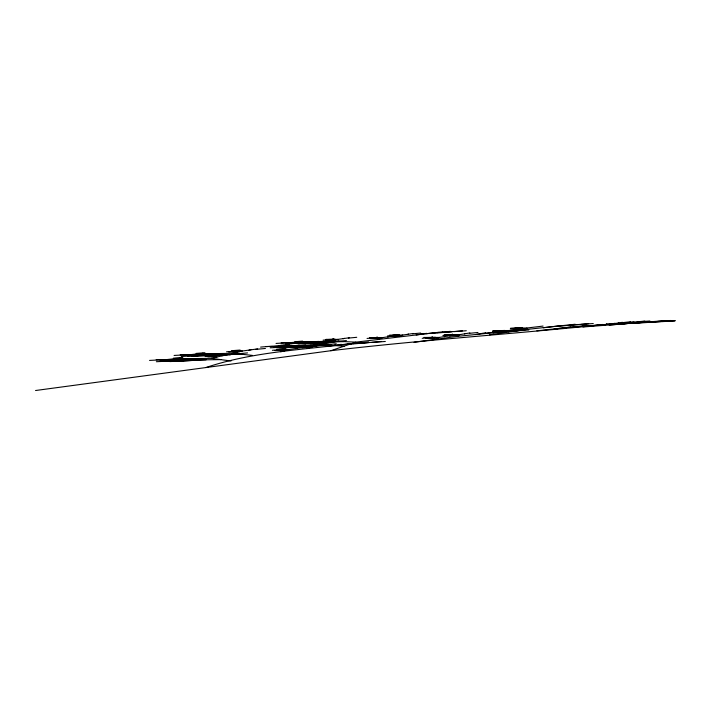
<?xml version="1.0" encoding="UTF-8"?>
<svg xmlns="http://www.w3.org/2000/svg" width="711" height="711" viewBox="0 0 711 711"><rect width="100%" height="100%" fill="white"/><g stroke="black" fill="none" stroke-linecap="round" stroke-linejoin="round"><path stroke-width="1.07" d="M492.883 330.659L509.272 330.499L518.221 328.9M510.294 328.909L518.301 328.304M510.507 328.242L518.39 327.638M508.783 332.01L509.272 330.499M414.033 342.355L457.555 336.321L492.999 332.792L502.526 331.095M492.394 331.388L500.651 330.757M475.481 334.534L485.506 332.784M444.171 334.721L459.706 334.65L469.864 332.935M464.603 333.974L465.074 333.583M457.555 336.321L459.706 334.65M423.854 337.441L439.371 337.423L450.294 335.601M442.891 335.521L451.325 334.881M451.903 334.481L452.472 334.09M444.571 336.712L445.219 336.285M436.465 339.245L439.371 337.423M281.094 342.898L332.108 341.058L355.838 342.142L442.917 331.779M422.201 338.312L430.91 337.645M431.675 337.21L432.421 336.783M437.638 332.739L438.278 332.384M416.148 334.961L426.618 333.343M421.054 334.33L421.819 333.957M389.584 335.121L402.764 335.059L413.304 333.468M407.661 334.437L408.514 334.072M399.049 336.605L402.764 335.059M369.4 337.636L382.509 337.627L393.752 335.939M387.602 335.868L395.44 335.272M396.382 334.899L397.316 334.534M387.673 336.97L388.704 336.579M378.056 339.298L382.509 337.627M367.054 338.436L375.132 337.823M376.252 337.423L377.354 337.032M205.852 367.56C255.8 350.736 308.823 349.67 360.486 342.435M353.278 343.68L354.691 343.191M35.55 390.517L330.819 350.719L355.838 342.142M327.558 346.381L341.316 344.311M333.717 345.59L335.308 345.075M307.312 348.363L314.511 346.239L328.278 344.213M260.59 347.092C286.746 344.719 313.231 346.897 338.854 340.987M325.985 339.36L337.778 339.387L349.572 337.716M320.643 345.466L322.305 344.968M331.788 342.124L333.281 341.68M343.075 338.738L344.391 338.347M332.108 341.058L337.778 339.387M280.747 351.767L289.075 349.465L303.846 347.297M298.149 347.075L307.036 346.39M310.547 345.386L308.805 345.884L314.511 346.239M310.538 343.635L318.919 342.995M313.818 342.729L322.065 342.098M323.078 340.16L330.953 339.565M332.357 339.165L333.743 338.774M295.58 348.639L297.5 348.106M290.683 345.919L299.26 345.262M304.646 342.24L312.689 341.635M272.384 350.301L281.574 349.59M276.588 349.199L285.618 348.506M280.632 345.253L288.959 344.622M294.772 341.724L302.602 341.129M149.55 360.415L183.705 358.7L211.389 358.335L222.436 355.722L239.278 353.331M174.088 355.438L206.288 353.776L232.737 353.287L242.353 351.021L257.666 348.888M229.68 354.825L232.239 354.211M248.974 350.212L251.205 349.679M205.683 356.531L215.255 355.802M211.176 355.296L220.57 354.567M226.56 351.803L235.483 351.127M231.359 350.719L240.131 350.052M180.887 359.402L190.708 358.646M203.87 354.38L213.007 353.687M173.324 358.193L182.825 357.464M196.067 353.411L204.919 352.736M330.819 350.719C430.493 338.907 530.753 332.89 630.461 321.763M599.284 325.336L614.979 323.336M553.922 329.104L570.72 326.998M536.867 330.828L586.877 325.362M489.577 334.757L526.904 329.415L575.163 324.243M543.311 327.78L559.575 325.789M518.346 327.967L526.824 328.029L543.08 326.073M582.958 326.998L665.345 320.617M570.586 327.416L601.079 324.74M626.231 322.803L633.999 322.012M615.246 323.718L644.841 321.114M620.436 324.189L628.4 323.381M609.194 325.131L639.491 322.456M646.539 322.332L654.351 321.532M492.999 332.792L524.371 330.055M559.361 326.18L588.664 323.638M581.856 326.482L589.97 325.665M347.332 344.444L381.452 341.484M469.438 333.317L477.97 332.481M449.69 336.019L458.577 335.139M518.168 329.246L526.318 328.438M485.186 333.175L493.816 332.321M502.357 331.468L510.8 330.633M504.499 331.841L513.031 330.988M570.178 325.291L577.99 324.518M432.901 333.352L462.47 330.819M326.678 344.702L336.267 343.769M236.807 353.936L247.535 352.896M301.988 347.83L312.005 346.852M339.787 344.808L349.519 343.857M359.135 342.915L368.645 341.991M359.677 343.431L369.293 342.489M412.496 333.823L420.654 333.05M337.423 341.422L346.435 340.56M255.498 349.412L265.425 348.461M392.774 336.33L401.253 335.512M425.889 333.708L434.145 332.917M442.322 332.126L450.41 331.353M443.673 332.472L451.841 331.69M348.301 338.107L356.744 337.307M580.923 324.412L593.276 323.532M637.154 321.896L649.89 320.99M515.928 330.899L528.86 329.975M593.054 325.558L605.968 324.634M631.617 323.265L644.619 322.341M657.622 321.408L670.606 320.483M648.814 322.439L661.923 321.505M635.385 323.265L675.45 320.67M371.933 342.418L385.326 341.467M454.382 331.602L466.309 330.757M276.046 343.422L296.567 342.267M288.426 343.084L309.294 341.911M285.458 344L306.654 342.818M298.327 343.653L319.897 342.453M270.34 346.621L282.294 345.893M273.539 346.781L305.757 345.075M283.485 346.301L295.634 345.564M270.118 347.83L302.868 346.097L297.456 345.75M280.223 347.341L292.577 346.595M283.618 347.51L316.999 345.759M293.927 347.021L306.494 346.257M183.918 354.985L196.28 354.238M186.513 355.224L219.326 353.536M196.538 354.762L209.105 354.007M181.252 356.487L214.624 354.78L242.238 354.309M191.437 356.024L204.235 355.251M194.192 356.282L228.231 354.549M204.599 355.811L217.619 355.029M159.939 359.962L173.111 359.171M162.481 360.264L197.329 358.522M173.093 359.802L186.504 358.993M156.358 361.721L191.837 359.962L220.819 359.615M167.147 361.25L180.816 360.433M169.858 361.579L206.101 359.793M180.905 361.108L194.823 360.281M662.314 321.612L674.677 320.981M318.875 341.431L293.483 342.551M343.609 341.582L290.612 343.457M329.815 341.964L303.499 343.111M514.622 328.269L522.549 327.993M514.48 328.944L522.523 328.678M496.989 330.713L505.023 330.446M496.554 331.45L504.712 331.184M392.676 335.201L399.546 334.979M390.73 335.956L397.689 335.734M447.957 334.801L455.778 334.561M372.431 337.734L379.363 337.521M446.721 335.619L454.667 335.379M328.606 339.467L335.05 339.271M370.12 338.552L377.132 338.338M325.718 340.285L332.233 340.089M427.578 337.547L435.488 337.316M297.189 341.849L303.455 341.671M425.978 338.427L434.012 338.205M307.205 342.382L313.729 342.195M316.519 342.871L323.274 342.693M313.258 343.786L320.092 343.609M283.085 345.413L289.653 345.253M266.021 346.524L272.464 346.373M278.988 346.204L285.609 346.044M293.296 346.088L300.14 345.928M301.82 346.053L331.53 345.404M304.575 346.23L311.64 346.061M275.672 347.235L282.391 347.075M289.19 346.915L296.096 346.755M300.922 347.261L308.076 347.092M279.219 349.403L286.32 349.252M233.537 350.932L240.069 350.799M275.024 350.523L282.214 350.372M228.738 352.034L235.341 351.901M197.969 353.651L204.288 353.536M180.185 354.807L186.371 354.691M192.637 354.585L198.991 354.469M205.906 354.638L212.491 354.522M187.517 355.829L193.961 355.722M200.484 355.616L207.114 355.5M213.327 355.562L220.17 355.447M207.834 356.815L214.749 356.718M175.164 358.486L181.758 358.397M156.189 359.713L162.623 359.633M169.156 359.553L175.786 359.464M182.86 359.722L189.748 359.633M163.201 360.984L169.92 360.912M176.737 360.833L183.669 360.761M518.257 328.642L526.86 328.713M500.455 331.13L509.032 331.237M450.738 335.29L458.648 335.468M394.489 335.645L400.933 335.823M430.137 338.08L437.94 338.32M374.004 338.232L380.314 338.454M329.522 339.974L334.979 340.205M300.984 341.538L305.97 341.795M311.098 342.062L316.386 342.338M320.51 342.542L326.082 342.835M317.31 343.457L322.927 343.76M319.666 344.728L344.195 346.141M287.128 345.084L292.212 345.413M305.232 346.906L310.974 347.288M283.609 349.048L289.075 349.465M279.494 350.15L284.978 350.603M237.83 350.585L242.353 351.021M233.101 351.678L237.625 352.132M232.737 353.287L252.432 355.402M202.315 353.296L206.288 353.776M210.385 354.265L214.624 354.78M217.939 355.18L222.436 355.722M212.527 356.433L217.015 357.002M211.389 358.335L230.977 361.001M179.847 358.104L183.705 358.7M187.695 359.322L191.837 359.962M621.983 322.243L622.756 322.545M618.277 322.821L619.032 323.123M606.447 323.816L607.105 324.127M602.59 324.412L603.221 324.731M526.824 328.029L526.904 329.415"/></g></svg>
